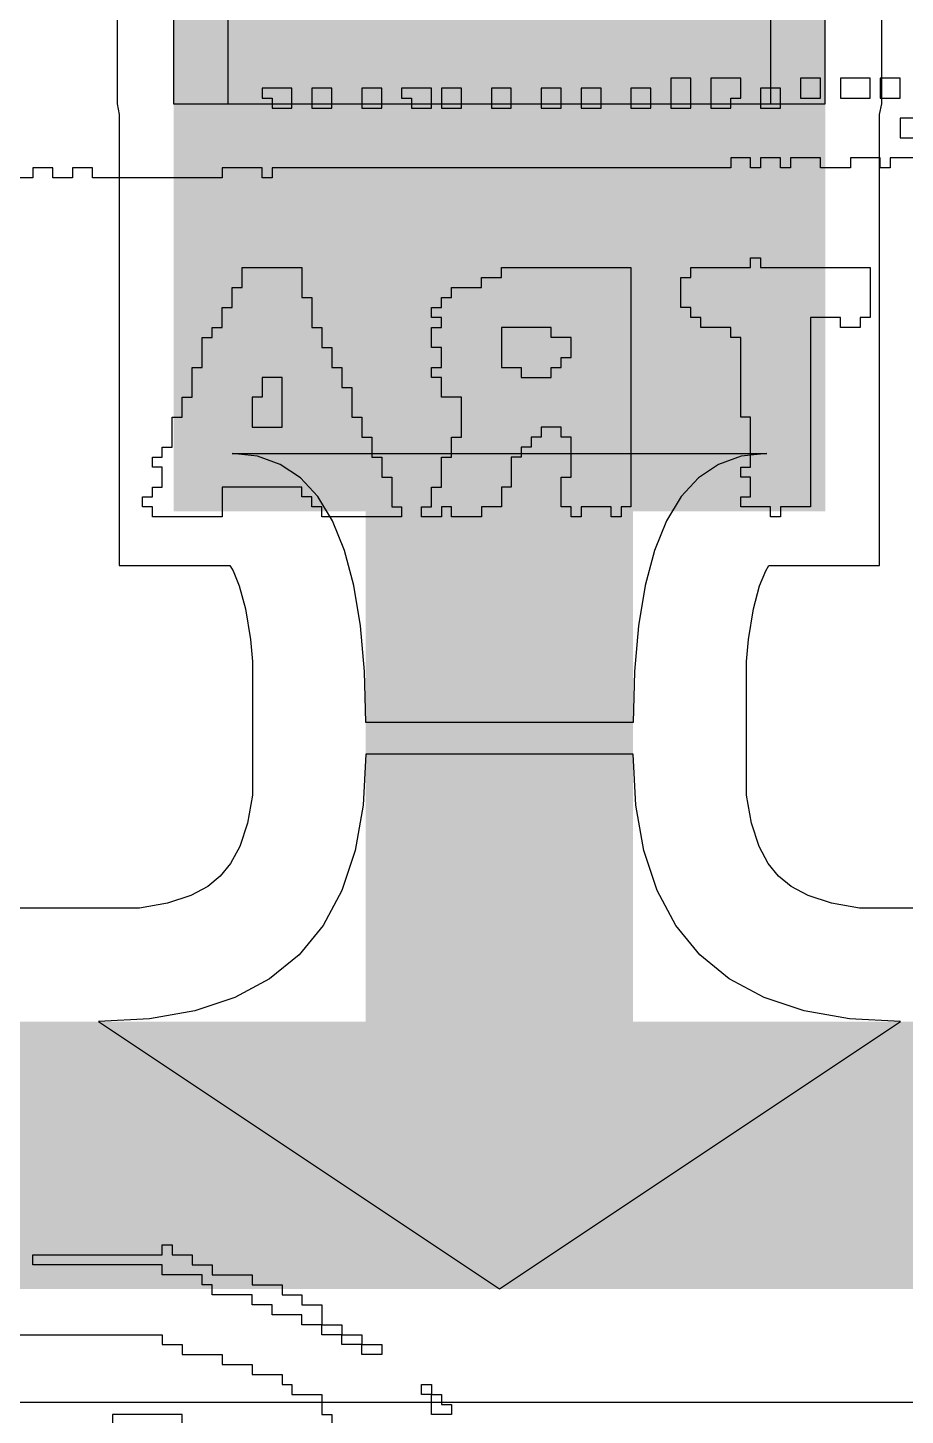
# Model space of a CAD drawing. Header units: millimetres. Extents: x 0 to 168, y 0 to 109.
# Drawn here: x 82.176 to 83.817, y 66.159 to 68.754 of the extents above; entities that cross this region are included whole.
import ezdxf

# ---------------------------------------------------------------- set-up
doc = ezdxf.new("R2010")
doc.units = ezdxf.units.MM
for name, color, linetype in [('BottomOverlay', 54, 'Continuous'), ('TopLayer', 1, 'Continuous'), ('TopPaste', 8, 'Continuous'), ('TopSolder', 216, 'Continuous')]:
    doc.layers.add(name, color=color, linetype=linetype)

# ---------------------------------------------------------------- blocks, each defined once
blk = doc.blocks.new('___________2')
at = {"layer": 'TopLayer'}
blk.add_hatch(color=1, dxfattribs=at).paths.add_polyline_path([(-1.26365, 0.508), (-0.45085, 0.508), (-0.45085, -0.508), (-1.26365, -0.508)])
at = {"layer": 'TopPaste'}
blk.add_hatch(color=8, dxfattribs=at).paths.add_polyline_path([(-1.26365, 0.508), (-0.45085, 0.508), (-0.45085, -0.508), (-1.26365, -0.508)])
at = {"layer": 'TopSolder'}
blk.add_hatch(color=216, dxfattribs=at).paths.add_polyline_path([(-1.36525, 0.6096), (-0.34925, 0.6096), (-0.34925, -0.6096), (-1.36525, -0.6096)])
at = {"layer": 'TopLayer'}
for p, q in [((-0.60325, 0.508), (-0.60325, -0.508)), ((-0.34925, 0.508), (-0.60325, 0.508)), ((-0.60325, -0.508), (-0.34925, -0.508))]:
    blk.add_line(p, q, dxfattribs=at)
at = {"layer": 'TopPaste'}
for p, q in [((-0.60325, 0.508), (-0.60325, -0.508)), ((-0.34925, 0.508), (-0.60325, 0.508)), ((-0.60325, -0.508), (-0.34925, -0.508))]:
    blk.add_line(p, q, dxfattribs=at)
at = {"layer": 'TopSolder'}
for p, q in [((-0.60325, 0.6096), (-0.60325, -0.6096)), ((-0.34925, 0.6096), (-0.60325, 0.6096)), ((-0.60325, -0.6096), (-0.34925, -0.6096))]:
    blk.add_line(p, q, dxfattribs=at)

msp = doc.modelspace()

# ---------------------------------------------------------------- linework, layer by layer
at = {"layer": 'BottomOverlay'}
for p, q in [((83.416, 68.6597), (83.3787, 68.6597)), ((83.3787, 68.6597), (83.3787, 68.6411)), ((83.416, 68.6411), (83.416, 68.6597)), ((83.5093, 68.6597), (83.4533, 68.6597)), ((83.4533, 68.6597), (83.4533, 68.6411)), ((83.5093, 68.6411), (83.5093, 68.6597)), ((83.6585, 68.6597), (83.6212, 68.6597)), ((83.6212, 68.6597), (83.6212, 68.6411)), ((83.6585, 68.6411), (83.6585, 68.6597)), ((83.7518, 68.6597), (83.6958, 68.6597)), ((83.6958, 68.6597), (83.6958, 68.6411)), ((83.7518, 68.6411), (83.7518, 68.6597)), ((83.8077, 68.6597), (83.7704, 68.6597)), ((83.7704, 68.6597), (83.7704, 68.6411)), ((83.8077, 68.6411), (83.8077, 68.6597)), ((82.6698, 68.6411), (82.6139, 68.6411)), ((82.6139, 68.6411), (82.6139, 68.6224)), ((82.6139, 68.6224), (82.6325, 68.6224)), ((82.6325, 68.6224), (82.6325, 68.6038)), ((82.6698, 68.6224), (82.6698, 68.6411)), ((82.6698, 68.6038), (82.6698, 68.6224)), ((82.7445, 68.6411), (82.7072, 68.6411)), ((82.7072, 68.6411), (82.7072, 68.6224)), ((82.7072, 68.6224), (82.7072, 68.6038)), ((82.7445, 68.6224), (82.7445, 68.6411)), ((82.7445, 68.6038), (82.7445, 68.6224)), ((82.8377, 68.6411), (82.8004, 68.6411)), ((82.8004, 68.6411), (82.8004, 68.6224)), ((82.8004, 68.6224), (82.8004, 68.6038)), ((82.8377, 68.6224), (82.8377, 68.6411)), ((82.8377, 68.6038), (82.8377, 68.6224)), ((82.931, 68.6411), (82.875, 68.6411)), ((82.875, 68.6411), (82.875, 68.6224)), ((82.875, 68.6224), (82.8937, 68.6224)), ((82.8937, 68.6224), (82.8937, 68.6038)), ((82.931, 68.6224), (82.931, 68.6411)), ((82.931, 68.6038), (82.931, 68.6224)), ((82.987, 68.6411), (82.9497, 68.6411)), ((82.9497, 68.6411), (82.9497, 68.6224)), ((82.9497, 68.6224), (82.9497, 68.6038)), ((82.987, 68.6224), (82.987, 68.6411)), ((82.987, 68.6038), (82.987, 68.6224)), ((83.0802, 68.6411), (83.0429, 68.6411)), ((83.0429, 68.6411), (83.0429, 68.6224)), ((83.0429, 68.6224), (83.0429, 68.6038)), ((83.0802, 68.6224), (83.0802, 68.6411)), ((83.0802, 68.6038), (83.0802, 68.6224)), ((83.1735, 68.6411), (83.1362, 68.6411)), ((83.1362, 68.6411), (83.1362, 68.6224)), ((83.1362, 68.6224), (83.1362, 68.6038)), ((83.1735, 68.6224), (83.1735, 68.6411)), ((83.1735, 68.6038), (83.1735, 68.6224)), ((83.2481, 68.6411), (83.2108, 68.6411)), ((83.2108, 68.6411), (83.2108, 68.6224)), ((83.2108, 68.6224), (83.2108, 68.6038)), ((83.2481, 68.6224), (83.2481, 68.6411)), ((83.2481, 68.6038), (83.2481, 68.6224)), ((83.3414, 68.6411), (83.3041, 68.6411)), ((83.3041, 68.6411), (83.3041, 68.6224)), ((83.3041, 68.6224), (83.3041, 68.6038)), ((83.3414, 68.6224), (83.3414, 68.6411)), ((83.3414, 68.6038), (83.3414, 68.6224)), ((83.3787, 68.6411), (83.3787, 68.6224)), ((83.3787, 68.6224), (83.3787, 68.6038)), ((83.416, 68.6224), (83.416, 68.6411)), ((83.416, 68.6038), (83.416, 68.6224)), ((83.4533, 68.6411), (83.4533, 68.6224)), ((83.4533, 68.6224), (83.4533, 68.6038)), ((83.4906, 68.6038), (83.4906, 68.6224)), ((83.4906, 68.6224), (83.5093, 68.6224)), ((83.5093, 68.6224), (83.5093, 68.6411)), ((83.5839, 68.6411), (83.5466, 68.6411)), ((83.5466, 68.6411), (83.5466, 68.6224)), ((83.5466, 68.6224), (83.5466, 68.6038)), ((83.5839, 68.6224), (83.5839, 68.6411)), ((83.5839, 68.6038), (83.5839, 68.6224)), ((83.6212, 68.6411), (83.6212, 68.6224)), ((83.6212, 68.6224), (83.6585, 68.6224)), ((83.6585, 68.6224), (83.6585, 68.6411)), ((83.6958, 68.6411), (83.6958, 68.6224)), ((83.6958, 68.6224), (83.7518, 68.6224)), ((83.7518, 68.6224), (83.7518, 68.6411)), ((83.7704, 68.6411), (83.7704, 68.6224)), ((83.7704, 68.6224), (83.8077, 68.6224)), ((83.8077, 68.6224), (83.8077, 68.6411)), ((82.6325, 68.6038), (82.6698, 68.6038)), ((82.7072, 68.6038), (82.7445, 68.6038)), ((82.8004, 68.6038), (82.8377, 68.6038)), ((82.8937, 68.6038), (82.931, 68.6038)), ((82.9497, 68.6038), (82.987, 68.6038)), ((83.0429, 68.6038), (83.0802, 68.6038)), ((83.1362, 68.6038), (83.1735, 68.6038)), ((83.2108, 68.6038), (83.2481, 68.6038)), ((83.3041, 68.6038), (83.3414, 68.6038)), ((83.3787, 68.6038), (83.416, 68.6038)), ((83.4533, 68.6038), (83.4906, 68.6038)), ((83.5466, 68.6038), (83.5839, 68.6038)), ((84.2741, 68.5851), (83.8077, 68.5851)), ((83.8077, 68.5851), (83.8077, 68.5664)), ((83.8077, 68.5664), (83.8077, 68.5478)), ((83.8077, 68.5478), (84.2741, 68.5478)), ((82.2222, 68.4918), (82.1848, 68.4918)), ((82.1848, 68.4918), (82.1848, 68.4732)), ((82.2222, 68.4732), (82.2222, 68.4918)), ((82.2968, 68.4918), (82.2595, 68.4918)), ((82.2595, 68.4918), (82.2595, 68.4732)), ((82.2968, 68.4732), (82.2968, 68.4918)), ((82.6139, 68.4918), (82.5393, 68.4918)), ((82.5393, 68.4918), (82.5393, 68.4732)), ((82.6139, 68.4732), (82.6139, 68.4918)), ((83.4906, 68.4918), (82.6325, 68.4918)), ((82.6325, 68.4918), (82.6325, 68.4732)), ((83.5279, 68.5105), (83.4906, 68.5105)), ((83.4906, 68.5105), (83.4906, 68.4918)), ((83.5279, 68.4918), (83.5279, 68.5105)), ((83.5466, 68.4918), (83.5279, 68.4918)), ((83.5839, 68.5105), (83.5466, 68.5105)), ((83.5466, 68.5105), (83.5466, 68.4918)), ((83.5839, 68.4918), (83.5839, 68.5105)), ((83.6025, 68.4918), (83.5839, 68.4918)), ((83.6585, 68.5105), (83.6025, 68.5105)), ((83.6025, 68.5105), (83.6025, 68.4918)), ((83.6585, 68.4918), (83.6585, 68.5105)), ((83.7145, 68.4918), (83.6585, 68.4918)), ((83.7704, 68.5105), (83.7145, 68.5105)), ((83.7145, 68.5105), (83.7145, 68.4918)), ((83.7704, 68.4918), (83.7704, 68.5105)), ((83.7891, 68.4918), (83.7704, 68.4918)), ((84.1995, 68.5105), (83.7891, 68.5105)), ((83.7891, 68.5105), (83.7891, 68.4918)), ((82.1848, 68.4732), (82.1475, 68.4732)), ((82.2595, 68.4732), (82.2222, 68.4732)), ((82.5393, 68.4732), (82.2968, 68.4732)), ((82.6325, 68.4732), (82.6139, 68.4732)), ((83.5279, 68.3053), (83.5279, 68.3239)), ((83.5279, 68.3239), (83.5466, 68.3239)), ((83.5466, 68.3239), (83.5466, 68.3053)), ((82.5766, 68.2866), (82.5766, 68.3053)), ((82.5766, 68.3053), (82.6885, 68.3053)), ((82.5766, 68.268), (82.5766, 68.2866)), ((82.6885, 68.3053), (82.6885, 68.2866)), ((82.6885, 68.2866), (82.6885, 68.268)), ((83.0243, 68.268), (83.0243, 68.2866)), ((83.0243, 68.2866), (83.0616, 68.2866)), ((83.0616, 68.2866), (83.0616, 68.3053)), ((83.0616, 68.3053), (83.3041, 68.3053)), ((83.3041, 68.3053), (83.3041, 68.2866)), ((83.3041, 68.2866), (83.3041, 68.268)), ((83.3973, 68.268), (83.3973, 68.2866)), ((83.3973, 68.2866), (83.416, 68.2866)), ((83.416, 68.2866), (83.416, 68.3053)), ((83.416, 68.3053), (83.5279, 68.3053)), ((83.5466, 68.3053), (83.7518, 68.3053)), ((83.7518, 68.3053), (83.7518, 68.2866)), ((83.7518, 68.2866), (83.7518, 68.268)), ((82.5579, 68.2493), (82.5579, 68.268)), ((82.5579, 68.268), (82.5766, 68.268)), ((82.6885, 68.268), (82.6885, 68.2493)), ((82.9683, 68.2493), (82.9683, 68.268)), ((82.9683, 68.268), (83.0243, 68.268)), ((83.3041, 68.268), (83.3041, 68.2493)), ((83.3973, 68.2493), (83.3973, 68.268)), ((83.7518, 68.268), (83.7518, 68.2493)), ((82.5579, 68.2307), (82.5579, 68.2493)), ((82.6885, 68.2493), (82.7072, 68.2493)), ((82.7072, 68.2493), (82.7072, 68.2307)), ((82.9497, 68.2307), (82.9497, 68.2493)), ((82.9497, 68.2493), (82.9683, 68.2493)), ((83.3041, 68.2493), (83.3041, 68.2307)), ((83.3973, 68.2307), (83.3973, 68.2493)), ((83.7518, 68.2493), (83.7518, 68.2307)), ((82.5393, 68.212), (82.5393, 68.2307)), ((82.5393, 68.2307), (82.5579, 68.2307)), ((82.5393, 68.1934), (82.5393, 68.212)), ((82.7072, 68.2307), (82.7072, 68.212)), ((82.7072, 68.212), (82.7072, 68.1934)), ((82.931, 68.212), (82.931, 68.2307)), ((82.931, 68.2307), (82.9497, 68.2307)), ((82.9497, 68.212), (82.931, 68.212)), ((82.9497, 68.1934), (82.9497, 68.212)), ((83.3041, 68.2307), (83.3041, 68.212)), ((83.3041, 68.212), (83.3041, 68.1934)), ((83.416, 68.2307), (83.3973, 68.2307)), ((83.416, 68.212), (83.416, 68.2307)), ((83.4347, 68.212), (83.416, 68.212)), ((83.4347, 68.1934), (83.4347, 68.212)), ((83.6958, 68.212), (83.6398, 68.212)), ((83.6398, 68.212), (83.6398, 68.1934)), ((83.6958, 68.1934), (83.6958, 68.212)), ((83.7518, 68.212), (83.7331, 68.212)), ((83.7331, 68.212), (83.7331, 68.1934)), ((83.7518, 68.2307), (83.7518, 68.212)), ((82.5206, 68.1747), (82.5206, 68.1934)), ((82.5206, 68.1934), (82.5393, 68.1934)), ((82.7072, 68.1934), (82.7258, 68.1934)), ((82.7258, 68.1934), (82.7258, 68.1747)), ((82.931, 68.1747), (82.931, 68.1934)), ((82.931, 68.1934), (82.9497, 68.1934)), ((83.1548, 68.1934), (83.0616, 68.1934)), ((83.0616, 68.1934), (83.0616, 68.1747)), ((83.1548, 68.1747), (83.1548, 68.1934)), ((83.3041, 68.1934), (83.3041, 68.1747)), ((83.4906, 68.1934), (83.4347, 68.1934)), ((83.4906, 68.1747), (83.4906, 68.1934)), ((83.6398, 68.1934), (83.6398, 68.1747)), ((83.7331, 68.1934), (83.6958, 68.1934)), ((82.502, 68.1561), (82.502, 68.1747)), ((82.502, 68.1747), (82.5206, 68.1747)), ((82.502, 68.1374), (82.502, 68.1561)), ((82.7258, 68.1747), (82.7258, 68.1561)), ((82.7258, 68.1561), (82.7445, 68.1561)), ((82.7445, 68.1561), (82.7445, 68.1374)), ((82.931, 68.1561), (82.931, 68.1747)), ((82.9497, 68.1561), (82.931, 68.1561)), ((82.9497, 68.1374), (82.9497, 68.1561)), ((83.0616, 68.1747), (83.0616, 68.1561)), ((83.0616, 68.1561), (83.0616, 68.1374)), ((83.1922, 68.1747), (83.1548, 68.1747)), ((83.1922, 68.1561), (83.1922, 68.1747)), ((83.1922, 68.1374), (83.1922, 68.1561)), ((83.3041, 68.1747), (83.3041, 68.1561)), ((83.3041, 68.1561), (83.3041, 68.1374)), ((83.5093, 68.1747), (83.4906, 68.1747)), ((83.5093, 68.1561), (83.5093, 68.1747)), ((83.5093, 68.1374), (83.5093, 68.1561)), ((83.6398, 68.1747), (83.6398, 68.1561)), ((83.6398, 68.1561), (83.6398, 68.1374)), ((82.502, 68.1188), (82.502, 68.1374)), ((82.7445, 68.1374), (82.7445, 68.1188)), ((82.9497, 68.1188), (82.9497, 68.1374)), ((83.0616, 68.1374), (83.0616, 68.1188)), ((83.1735, 68.1188), (83.1735, 68.1374)), ((83.1735, 68.1374), (83.1922, 68.1374)), ((83.3041, 68.1374), (83.3041, 68.1188)), ((83.5093, 68.1188), (83.5093, 68.1374)), ((83.6398, 68.1374), (83.6398, 68.1188)), ((82.4833, 68.1001), (82.4833, 68.1188)), ((82.4833, 68.1188), (82.502, 68.1188)), ((82.7445, 68.1188), (82.7631, 68.1188)), ((82.7631, 68.1188), (82.7631, 68.1001)), ((82.931, 68.1001), (82.931, 68.1188)), ((82.931, 68.1188), (82.9497, 68.1188)), ((83.0616, 68.1188), (83.0989, 68.1188)), ((83.0989, 68.1188), (83.0989, 68.1001)), ((83.1548, 68.1001), (83.1548, 68.1188)), ((83.1548, 68.1188), (83.1735, 68.1188)), ((83.3041, 68.1188), (83.3041, 68.1001)), ((83.5093, 68.1001), (83.5093, 68.1188)), ((83.6398, 68.1188), (83.6398, 68.1001)), ((82.4833, 68.0814), (82.4833, 68.1001)), ((82.4833, 68.0628), (82.4833, 68.0814)), ((82.6512, 68.1001), (82.6139, 68.1001)), ((82.6139, 68.1001), (82.6139, 68.0814)), ((82.6139, 68.0814), (82.6139, 68.0628)), ((82.6512, 68.0814), (82.6512, 68.1001)), ((82.6512, 68.0628), (82.6512, 68.0814)), ((82.7631, 68.1001), (82.7631, 68.0814)), ((82.7631, 68.0814), (82.7818, 68.0814)), ((82.7818, 68.0814), (82.7818, 68.0628)), ((82.9497, 68.1001), (82.931, 68.1001)), ((82.9497, 68.0814), (82.9497, 68.1001)), ((82.9497, 68.0628), (82.9497, 68.0814)), ((83.0989, 68.1001), (83.1548, 68.1001)), ((83.3041, 68.1001), (83.3041, 68.0814)), ((83.3041, 68.0814), (83.3041, 68.0628)), ((83.5093, 68.0814), (83.5093, 68.1001)), ((83.5093, 68.0628), (83.5093, 68.0814)), ((83.6398, 68.1001), (83.6398, 68.0814)), ((83.6398, 68.0814), (83.6398, 68.0628)), ((82.4647, 68.0441), (82.4647, 68.0628)), ((82.4647, 68.0628), (82.4833, 68.0628)), ((82.6139, 68.0628), (82.5952, 68.0628)), ((82.5952, 68.0628), (82.5952, 68.0441)), ((82.6512, 68.0441), (82.6512, 68.0628)), ((82.7818, 68.0628), (82.7818, 68.0441)), ((82.987, 68.0628), (82.9497, 68.0628)), ((82.987, 68.0441), (82.987, 68.0628)), ((83.3041, 68.0628), (83.3041, 68.0441)), ((83.5093, 68.0441), (83.5093, 68.0628)), ((83.6398, 68.0628), (83.6398, 68.0441)), ((82.446, 68.0068), (82.446, 68.0255)), ((82.446, 68.0255), (82.4647, 68.0255)), ((82.4647, 68.0255), (82.4647, 68.0441)), ((82.5952, 68.0441), (82.5952, 68.0255)), ((82.5952, 68.0255), (82.5952, 68.0068)), ((82.6512, 68.0255), (82.6512, 68.0441)), ((82.6512, 68.0068), (82.6512, 68.0255)), ((82.7818, 68.0441), (82.7818, 68.0255)), ((82.7818, 68.0255), (82.8004, 68.0255)), ((82.8004, 68.0255), (82.8004, 68.0068)), ((82.987, 68.0255), (82.987, 68.0441)), ((82.987, 68.0068), (82.987, 68.0255)), ((83.3041, 68.0441), (83.3041, 68.0255)), ((83.3041, 68.0255), (83.3041, 68.0068)), ((83.5093, 68.0255), (83.5093, 68.0441)), ((83.5279, 68.0255), (83.5093, 68.0255)), ((83.5279, 68.0068), (83.5279, 68.0255)), ((83.6398, 68.0441), (83.6398, 68.0255)), ((83.6398, 68.0255), (83.6398, 68.0068)), ((82.446, 67.9882), (82.446, 68.0068)), ((82.5952, 68.0068), (82.6512, 68.0068)), ((82.8004, 68.0068), (82.8004, 67.9882)), ((82.987, 67.9882), (82.987, 68.0068)), ((83.1735, 68.0068), (83.1362, 68.0068)), ((83.1362, 68.0068), (83.1362, 67.9882)), ((83.1735, 67.9882), (83.1735, 68.0068)), ((83.3041, 68.0068), (83.3041, 67.9882)), ((83.5279, 67.9882), (83.5279, 68.0068)), ((83.6398, 68.0068), (83.6398, 67.9882)), ((82.446, 67.9695), (82.446, 67.9882)), ((82.8004, 67.9882), (82.8191, 67.9882)), ((82.8191, 67.9882), (82.8191, 67.9695)), ((82.9683, 67.9695), (82.9683, 67.9882)), ((82.9683, 67.9882), (82.987, 67.9882)), ((83.1362, 67.9882), (83.1175, 67.9882)), ((83.1175, 67.9882), (83.1175, 67.9695)), ((83.1922, 67.9882), (83.1735, 67.9882)), ((83.1922, 67.9695), (83.1922, 67.9882)), ((83.3041, 67.9882), (83.3041, 67.9695)), ((83.5279, 67.9695), (83.5279, 67.9882)), ((83.6398, 67.9882), (83.6398, 67.9695)), ((82.4087, 67.9322), (82.4087, 67.9509)), ((82.4087, 67.9509), (82.4273, 67.9509)), ((82.4273, 67.9509), (82.4273, 67.9695)), ((82.4273, 67.9695), (82.446, 67.9695)), ((82.8191, 67.9695), (82.8191, 67.9509)), ((82.8191, 67.9509), (82.8377, 67.9509)), ((82.8377, 67.9509), (82.8377, 67.9322)), ((82.9497, 67.9322), (82.9497, 67.9509)), ((82.9497, 67.9509), (82.9683, 67.9509)), ((82.9683, 67.9509), (82.9683, 67.9695)), ((83.0989, 67.9509), (83.0802, 67.9509)), ((83.0802, 67.9509), (83.0802, 67.9322)), ((83.1175, 67.9695), (83.0989, 67.9695)), ((83.0989, 67.9695), (83.0989, 67.9509)), ((83.1922, 67.9509), (83.1922, 67.9695)), ((83.1922, 67.9322), (83.1922, 67.9509)), ((83.3041, 67.9695), (83.3041, 67.9509)), ((83.3041, 67.9509), (83.3041, 67.9322)), ((83.5279, 67.9509), (83.5279, 67.9695)), ((83.5279, 67.9322), (83.5279, 67.9509)), ((83.6398, 67.9695), (83.6398, 67.9509)), ((83.6398, 67.9509), (83.6398, 67.9322)), ((82.4273, 67.9322), (82.4087, 67.9322)), ((82.4273, 67.9136), (82.4273, 67.9322)), ((82.8377, 67.9322), (82.8377, 67.9136)), ((82.9497, 67.9136), (82.9497, 67.9322)), ((83.0802, 67.9322), (83.0802, 67.9136)), ((83.1922, 67.9136), (83.1922, 67.9322)), ((83.3041, 67.9322), (83.3041, 67.9136)), ((83.5093, 67.9136), (83.5093, 67.9322)), ((83.5093, 67.9322), (83.5279, 67.9322)), ((83.6398, 67.9322), (83.6398, 67.9136)), ((82.4087, 67.8763), (82.4087, 67.8949)), ((82.4087, 67.8949), (82.4273, 67.8949)), ((82.4273, 67.8949), (82.4273, 67.9136)), ((82.6885, 67.8949), (82.5393, 67.8949)), ((82.5393, 67.8949), (82.5393, 67.8763)), ((82.6885, 67.8763), (82.6885, 67.8949)), ((82.8377, 67.9136), (82.8564, 67.9136)), ((82.8564, 67.9136), (82.8564, 67.8949)), ((82.8564, 67.8949), (82.8564, 67.8763)), ((82.931, 67.8763), (82.931, 67.8949)), ((82.931, 67.8949), (82.9497, 67.8949)), ((82.9497, 67.8949), (82.9497, 67.9136)), ((83.0802, 67.8949), (83.0616, 67.8949)), ((83.0616, 67.8949), (83.0616, 67.8763)), ((83.0802, 67.9136), (83.0802, 67.8949)), ((83.1735, 67.8949), (83.1735, 67.9136)), ((83.1735, 67.9136), (83.1922, 67.9136)), ((83.1735, 67.8763), (83.1735, 67.8949)), ((83.3041, 67.9136), (83.3041, 67.8949)), ((83.3041, 67.8949), (83.3041, 67.8763)), ((83.5279, 67.9136), (83.5093, 67.9136)), ((83.5279, 67.8949), (83.5279, 67.9136)), ((83.5279, 67.8763), (83.5279, 67.8949)), ((83.6398, 67.9136), (83.6398, 67.8949)), ((83.6398, 67.8949), (83.6398, 67.8763)), ((82.39, 67.8576), (82.39, 67.8763)), ((82.39, 67.8763), (82.4087, 67.8763)), ((82.5393, 67.8763), (82.5393, 67.8576)), ((82.7072, 67.8763), (82.6885, 67.8763)), ((82.7072, 67.8576), (82.7072, 67.8763)), ((82.8564, 67.8763), (82.8564, 67.8576)), ((82.931, 67.8576), (82.931, 67.8763)), ((83.0616, 67.8763), (83.0616, 67.8576)), ((83.1735, 67.8576), (83.1735, 67.8763)), ((83.3041, 67.8763), (83.3041, 67.8576)), ((83.5093, 67.8576), (83.5093, 67.8763)), ((83.5093, 67.8763), (83.5279, 67.8763)), ((83.6398, 67.8763), (83.6398, 67.8576)), ((82.4087, 67.8576), (82.39, 67.8576)), ((82.4087, 67.8389), (82.4087, 67.8576)), ((82.5393, 67.8576), (82.5393, 67.8389)), ((82.7258, 67.8576), (82.7072, 67.8576)), ((82.7258, 67.8389), (82.7258, 67.8576)), ((82.8564, 67.8576), (82.875, 67.8576)), ((82.875, 67.8576), (82.875, 67.8389)), ((82.9123, 67.8389), (82.9123, 67.8576)), ((82.9123, 67.8576), (82.931, 67.8576)), ((82.9683, 67.8576), (82.9497, 67.8576)), ((82.9497, 67.8576), (82.9497, 67.8389)), ((82.9683, 67.8389), (82.9683, 67.8576)), ((83.0616, 67.8576), (83.0243, 67.8576)), ((83.0243, 67.8576), (83.0243, 67.8389)), ((83.1922, 67.8576), (83.1735, 67.8576)), ((83.1922, 67.8389), (83.1922, 67.8576)), ((83.2668, 67.8576), (83.2108, 67.8576)), ((83.2108, 67.8576), (83.2108, 67.8389)), ((83.2668, 67.8389), (83.2668, 67.8576)), ((83.3041, 67.8576), (83.2854, 67.8576)), ((83.2854, 67.8576), (83.2854, 67.8389)), ((83.5652, 67.8576), (83.5093, 67.8576)), ((83.5652, 67.8389), (83.5652, 67.8576)), ((83.6398, 67.8576), (83.5839, 67.8576)), ((83.5839, 67.8576), (83.5839, 67.8389)), ((82.5393, 67.8389), (82.4087, 67.8389)), ((82.875, 67.8389), (82.7258, 67.8389)), ((82.9497, 67.8389), (82.9123, 67.8389)), ((83.0243, 67.8389), (82.9683, 67.8389)), ((83.2108, 67.8389), (83.1922, 67.8389)), ((83.2854, 67.8389), (83.2668, 67.8389)), ((83.5839, 67.8389), (83.5652, 67.8389)), ((82.4273, 66.4586), (82.4273, 66.4772)), ((82.4273, 66.4772), (82.446, 66.4772)), ((82.446, 66.4772), (82.446, 66.4586)), ((82.1848, 66.4399), (82.1848, 66.4586)), ((82.1848, 66.4586), (82.4273, 66.4586)), ((82.446, 66.4586), (82.4833, 66.4586)), ((82.4833, 66.4586), (82.4833, 66.4399)), ((82.4273, 66.4399), (82.1848, 66.4399)), ((82.4273, 66.4212), (82.4273, 66.4399)), ((82.502, 66.4212), (82.4273, 66.4212)), ((82.4833, 66.4399), (82.5206, 66.4399)), ((82.502, 66.4026), (82.502, 66.4212)), ((82.5206, 66.4399), (82.5206, 66.4212)), ((82.5206, 66.4212), (82.5952, 66.4212)), ((82.5952, 66.4212), (82.5952, 66.4026)), ((82.5206, 66.4026), (82.502, 66.4026)), ((82.5206, 66.3839), (82.5206, 66.4026)), ((82.5952, 66.4026), (82.6512, 66.4026)), ((82.6512, 66.4026), (82.6512, 66.3839)), ((82.5952, 66.3839), (82.5206, 66.3839)), ((82.5952, 66.3653), (82.5952, 66.3839)), ((82.6325, 66.3653), (82.5952, 66.3653)), ((82.6325, 66.3466), (82.6325, 66.3653)), ((82.6512, 66.3839), (82.6885, 66.3839)), ((82.6885, 66.3839), (82.6885, 66.3653)), ((82.6885, 66.3653), (82.7258, 66.3653)), ((82.7258, 66.3653), (82.7258, 66.3466)), ((82.6885, 66.3466), (82.6325, 66.3466)), ((82.6885, 66.328), (82.6885, 66.3466)), ((82.7258, 66.3466), (82.7258, 66.328)), ((82.7258, 66.328), (82.6885, 66.328)), ((82.7258, 66.328), (82.7631, 66.328)), ((82.7258, 66.3093), (82.7258, 66.328)), ((82.7631, 66.328), (82.7631, 66.3093)), ((82.0916, 66.3093), (82.4273, 66.3093)), ((82.4273, 66.3093), (82.4273, 66.2907)), ((82.4273, 66.2907), (82.4647, 66.2907)), ((82.4647, 66.2907), (82.4647, 66.272)), ((82.7631, 66.3093), (82.7258, 66.3093)), ((82.7631, 66.3093), (82.8004, 66.3093)), ((82.7631, 66.2907), (82.7631, 66.3093)), ((82.8004, 66.2907), (82.7631, 66.2907)), ((82.8004, 66.3093), (82.8004, 66.2907)), ((82.8004, 66.2907), (82.8377, 66.2907)), ((82.8004, 66.272), (82.8004, 66.2907)), ((82.8377, 66.2907), (82.8377, 66.272)), ((82.4647, 66.272), (82.5393, 66.272)), ((82.5393, 66.272), (82.5393, 66.2534)), ((82.8377, 66.272), (82.8004, 66.272)), ((82.5393, 66.2534), (82.5952, 66.2534)), ((82.5952, 66.2534), (82.5952, 66.2347)), ((82.5952, 66.2347), (82.6512, 66.2347)), ((82.6512, 66.2347), (82.6512, 66.2161)), ((82.6512, 66.2161), (82.6698, 66.2161)), ((82.6698, 66.2161), (82.6698, 66.1974)), ((82.9123, 66.1974), (82.9123, 66.2161)), ((82.9123, 66.2161), (82.931, 66.2161)), ((82.931, 66.2161), (82.931, 66.1974)), ((82.6698, 66.1974), (82.7258, 66.1974)), ((82.7258, 66.1974), (82.7258, 66.1787)), ((82.931, 66.1974), (82.9123, 66.1974)), ((82.931, 66.1974), (82.9497, 66.1974)), ((82.931, 66.1787), (82.931, 66.1974)), ((82.9497, 66.1974), (82.9497, 66.1787)), ((82.4647, 66.1601), (82.3341, 66.1601)), ((82.3341, 66.1601), (82.3341, 66.1414)), ((82.4647, 66.1414), (82.4647, 66.1601)), ((82.7258, 66.1787), (82.7258, 66.1601)), ((82.7258, 66.1601), (82.7445, 66.1601)), ((82.7445, 66.1601), (82.7445, 66.1414)), ((82.931, 66.1601), (82.931, 66.1787)), ((82.9683, 66.1601), (82.931, 66.1601)), ((82.9497, 66.1787), (82.9683, 66.1787)), ((82.9683, 66.1787), (82.9683, 66.1601))]:
    msp.add_line(p, q, dxfattribs=at)
at = {"layer": 'TopLayer'}
for p, q in [((82.3428, 68.8657), (82.3428, 68.6118)), ((83.7732, 68.6118), (83.7732, 68.8657)), ((82.3428, 68.6118), (82.3468, 68.5917)), ((83.7692, 68.5917), (83.7732, 68.6118)), ((82.3468, 68.5917), (82.3468, 67.7481)), ((83.7692, 67.7481), (83.7692, 68.5917)), ((82.6055, 67.9524), (82.558, 67.9574)), ((82.558, 67.9574), (83.558, 67.9574)), ((82.648, 67.9373), (82.6055, 67.9524)), ((83.5105, 67.9524), (83.468, 67.9373)), ((83.558, 67.9574), (83.5105, 67.9524)), ((82.6855, 67.9122), (82.648, 67.9373)), ((83.468, 67.9373), (83.4305, 67.9122)), ((82.718, 67.877), (82.6855, 67.9122)), ((83.4305, 67.9122), (83.398, 67.877)), ((82.7455, 67.8317), (82.718, 67.877)), ((83.398, 67.877), (83.3705, 67.8317)), ((82.768, 67.7763), (82.7455, 67.8317)), ((83.3705, 67.8317), (83.348, 67.7763)), ((82.7855, 67.711), (82.768, 67.7763)), ((83.348, 67.7763), (83.3305, 67.711)), ((82.3468, 67.7481), (82.5538, 67.7481)), ((82.5538, 67.7481), (82.5598, 67.7383)), ((83.5562, 67.7383), (83.5622, 67.7481)), ((83.5622, 67.7481), (83.7692, 67.7481)), ((82.5598, 67.7383), (82.5712, 67.7103)), ((83.5448, 67.7103), (83.5562, 67.7383)), ((82.5712, 67.7103), (82.5828, 67.6672)), ((82.798, 67.6355), (82.7855, 67.711)), ((83.3305, 67.711), (83.318, 67.6355)), ((83.5332, 67.6671), (83.5448, 67.7103)), ((82.5828, 67.6672), (82.5923, 67.6095)), ((83.5237, 67.6095), (83.5332, 67.6671)), ((82.8055, 67.55), (82.798, 67.6355)), ((83.318, 67.6355), (83.3105, 67.55)), ((82.5923, 67.6095), (82.5959, 67.5683)), ((83.5201, 67.5683), (83.5237, 67.6095)), ((82.5959, 67.5683), (82.5959, 67.3187)), ((83.5201, 67.3187), (83.5201, 67.5683)), ((82.808, 67.4544), (82.8055, 67.55)), ((83.3105, 67.55), (83.308, 67.4544)), ((83.308, 67.4544), (82.808, 67.4544)), ((82.808, 67.395), (82.803, 67.3)), ((83.308, 67.395), (82.808, 67.395)), ((83.313, 67.3), (83.308, 67.395)), ((82.5959, 67.3187), (82.5866, 67.266)), ((82.803, 67.3), (82.788, 67.215)), ((83.328, 67.215), (83.313, 67.3)), ((83.5294, 67.266), (83.5201, 67.3187)), ((82.5866, 67.266), (82.5721, 67.2225)), ((83.5439, 67.2225), (83.5294, 67.266)), ((82.5721, 67.2225), (82.555, 67.1908)), ((83.561, 67.1908), (83.5439, 67.2225)), ((82.788, 67.215), (82.763, 67.14)), ((83.353, 67.14), (83.328, 67.215)), ((82.555, 67.1908), (82.5358, 67.1672)), ((83.5802, 67.1672), (83.561, 67.1908)), ((82.5122, 67.148), (82.4805, 67.1309)), ((82.5358, 67.1672), (82.5122, 67.148)), ((83.6038, 67.148), (83.5802, 67.1672)), ((83.6355, 67.1309), (83.6038, 67.148)), ((82.437, 67.1164), (82.3843, 67.1071)), ((82.4805, 67.1309), (82.437, 67.1164)), ((82.763, 67.14), (82.728, 67.075)), ((83.388, 67.075), (83.353, 67.14)), ((83.679, 67.1164), (83.6355, 67.1309)), ((83.7317, 67.1071), (83.679, 67.1164)), ((82.3843, 67.1071), (77.5408, 67.1071)), ((84.8027, 67.1071), (83.7317, 67.1071)), ((82.728, 67.075), (82.683, 67.02)), ((83.433, 67.02), (83.388, 67.075)), ((82.683, 67.02), (82.628, 66.975)), ((83.488, 66.975), (83.433, 67.02)), ((82.628, 66.975), (82.563, 66.94)), ((83.553, 66.94), (83.488, 66.975)), ((82.563, 66.94), (82.488, 66.915)), ((83.628, 66.915), (83.553, 66.94)), ((82.488, 66.915), (82.403, 66.9)), ((83.713, 66.9), (83.628, 66.915)), ((82.403, 66.9), (82.308, 66.895)), ((82.308, 66.895), (83.058, 66.395)), ((83.058, 66.395), (83.808, 66.895)), ((83.808, 66.895), (83.713, 66.9)), ((83.058, 66.395), (83.058, 66.395)), ((83.058, 66.395), (83.058, 66.395)), ((83.058, 66.395), (83.058, 66.395)), ((83.058, 66.395), (83.058, 66.395)), ((83.058, 66.395), (83.058, 66.395)), ((83.058, 66.395), (83.058, 66.395)), ((83.058, 66.395), (83.058, 66.395)), ((83.058, 66.395), (83.058, 66.395)), ((83.058, 66.395), (83.058, 66.395)), ((83.058, 66.395), (83.058, 66.395)), ((77.5408, 66.1829), (84.9941, 66.1829))]:
    msp.add_line(p, q, dxfattribs=at)
at = {"layer": 'TopLayer', "const_width": 0.5}
for points in [[(83.058, 66.645), (83.058, 68.3577)], [(76.2327, 66.645), (83.058, 66.645)], [(83.058, 66.645), (84.9941, 66.645)]]:
    msp.add_lwpolyline(points, dxfattribs=at)
at = {"layer": 'TopLayer', "const_width": 0.25}
for points in [[(82.933, 68.3577, 1), (83.183, 68.3577, 1)], [(82.933, 66.645, 1), (83.183, 66.645, 1)], [(82.933, 66.645, 1), (83.183, 66.645, 1)], [(82.933, 66.645, 1), (83.183, 66.645, 1)]]:
    msp.add_lwpolyline(points, format="xyb", close=True, dxfattribs=at)

# ---------------------------------------------------------------- block references
at = {"rotation": 90}
msp.add_blockref('___________2', (83.058, 69.215), dxfattribs=at)

doc.saveas('drawing.dxf')
